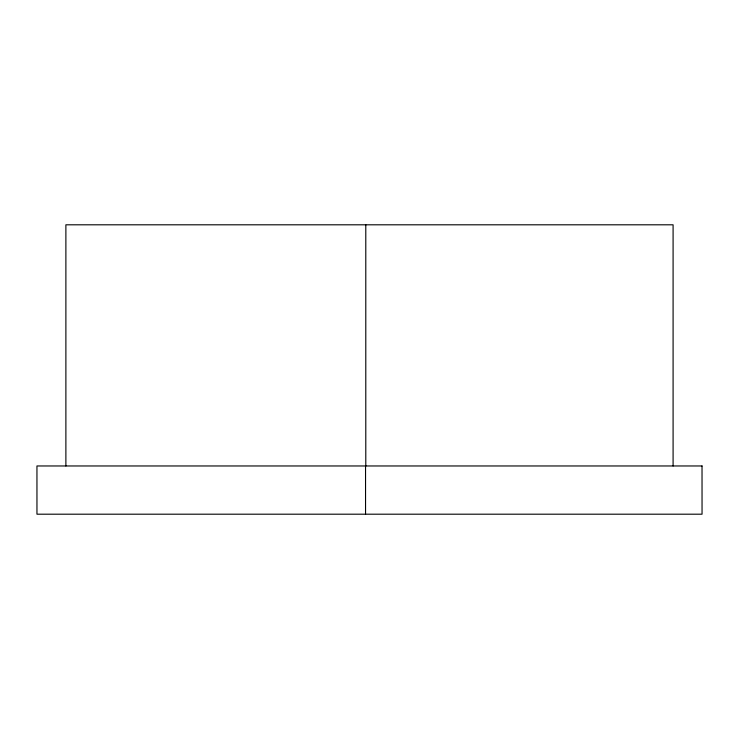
<?xml version="1.0" encoding="UTF-8"?>
<svg xmlns="http://www.w3.org/2000/svg" width="739" height="739" viewBox="0 0 739 739"><rect width="100%" height="100%" fill="white"/><g stroke="black" fill="none" stroke-linecap="round" stroke-linejoin="round"><path stroke-width="1.11" d="M673.09 465.967L673.09 224.804L65.882 224.804L65.882 465.967M365.787 224.804L365.787 465.967M365.546 465.967L365.546 514.196M702.05 465.967L36.95 465.967L36.959 514.196L702.05 514.196L702.022 465.967"/></g></svg>
